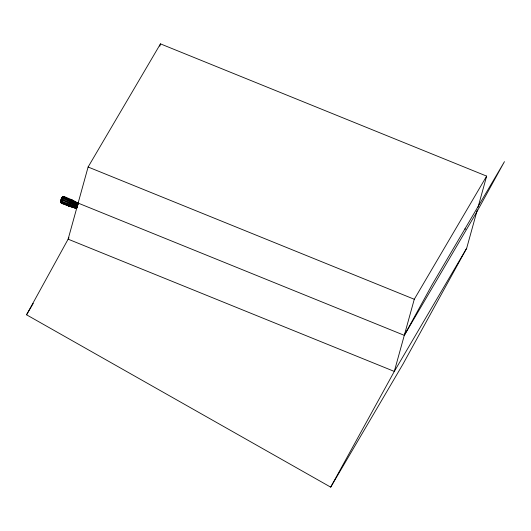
<?xml version="1.0" encoding="UTF-8"?>
<svg xmlns="http://www.w3.org/2000/svg" width="531" height="531" viewBox="0 0 531 531"><rect width="100%" height="100%" fill="white"/><g stroke="black" fill="none" stroke-linecap="round" stroke-linejoin="round"><path stroke-width="0.8" d="M77.267 207.482L76.504 208.51L61.397 203.3L60.448 201.355L61.158 199.085L62.2 197.174L64.231 196.53L62.313 197.293L62.18 197.963M75.933 208.298L68.618 206.101L69.647 202.484L71.346 199.596L78.017 203.068M74.718 202.065L74.732 201.534L71.207 199.61M76.504 208.51L78.369 203.605L63.866 196.789L62.054 197.326M76.968 206.984L76.889 207.594L77.207 207.243M477.96 207.495L486.648 176.119L160.468 43.861L88.106 167.013L68.127 239.169L26.55 314.797L330.694 487.139L403.056 363.987L466.669 248.276L477.309 209.845M159.818 46.217L160.468 43.861M486.648 176.119L414.28 299.265L394.307 371.421L330.694 487.139M61.118 200.618L61.364 200.121M404.297 335.346L432.081 284.795L504.45 161.65L476.659 212.201L404.297 335.346L78.117 203.088M68.964 237.742L68.127 239.169L394.307 371.421L466.669 248.276M26.55 314.797L33.241 303.407M61.762 203.034L61.397 203.3L60.448 201.355M72.701 206.884C71.897 206.42 73.743 202.736 74.619 201.548L78.535 203.419M62.2 197.174L64.231 196.53M61.861 197.625L63.567 197.253L78.143 203.95M61.636 198.03L63.216 197.89L77.878 204.435M61.397 198.528L62.844 198.667L77.592 205.026M74.765 201.714L78.05 203.234M68.579 205.902L76.477 208.351M71.207 206.473L68.751 206.088L61.357 203.088L63.567 197.253L64.092 196.543L71.346 199.596L74.088 201.329M76.106 208.112L73.411 207.302C72.581 207.024 74.586 202.132 75.568 201.899M76.517 208.026L61.41 202.656L60.481 201.083M76.63 207.561L61.563 202.039L60.58 200.685M61.158 199.085L77.307 205.676M76.809 206.984L61.802 201.276L60.733 200.2M77.041 206.34L60.926 199.649M88.106 167.013L414.28 299.265M75.521 202.271L77.387 203.247M60.561 201.481L61.211 202.683M464.997 228.748L465.322 229.399"/></g></svg>
